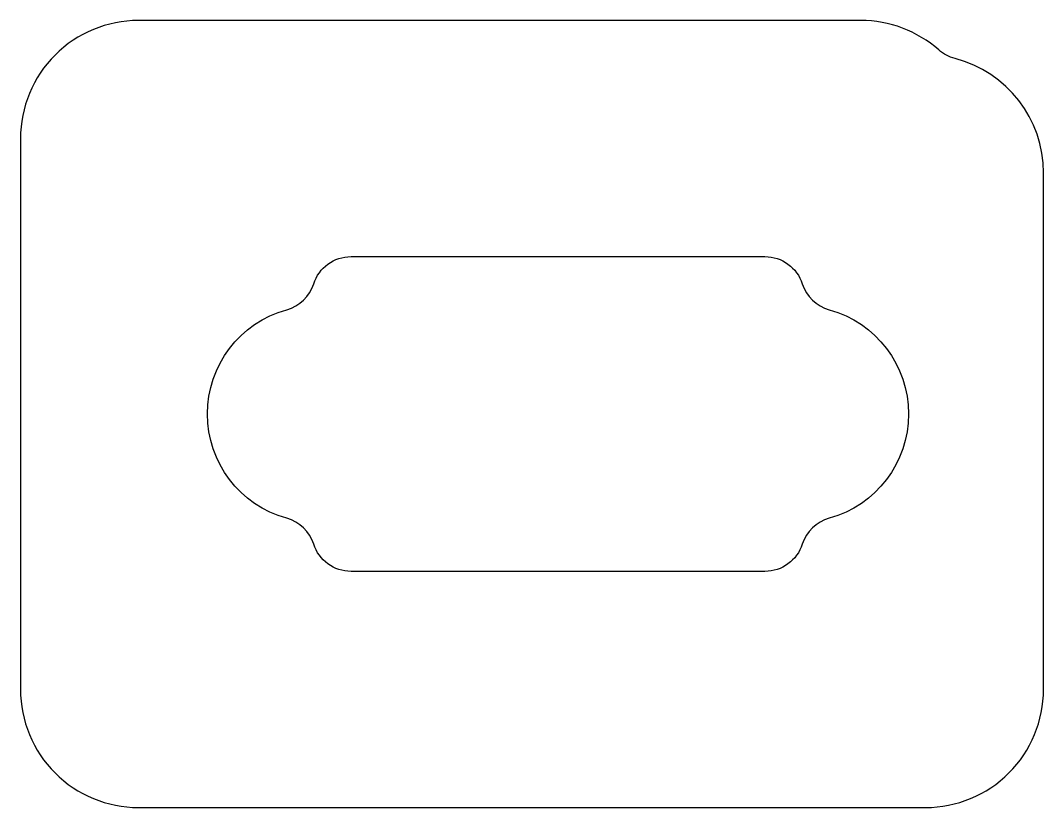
# Model space of a CAD drawing. Header units: millimetres. Extents: x 74 to 100, y -31.1 to -11.1.
import ezdxf

# ---------------------------------------------------------------- set-up
doc = ezdxf.new("R2010")
doc.units = ezdxf.units.MM
doc.layers.get('0').update_dxf_attribs({"linetype": 'CONTINUOUS'})

msp = doc.modelspace()

# ---------------------------------------------------------------- linework, layer by layer
for points in [[(100, -28.081), (100, -14.954, 0.341999), (97.75, -12.049, -0.118057), (97.339, -11.831, 0.182676), (95.354, -11.081), (77, -11.081, 0.414214), (74, -14.081), (74, -28.081, 0.414214), (77, -31.081), (97, -31.081, 0.414214)], [(93.869, -17.774, 0.252339), (94.554, -18.431, -0.760886), (94.554, -23.731, 0.252339), (93.869, -24.388, -0.325476), (92.917, -25.081), (82.403, -25.081, -0.325476), (81.452, -24.388, 0.252339), (80.767, -23.731, -0.760886), (80.767, -18.431, 0.252339), (81.452, -17.774, -0.325476), (82.403, -17.081), (92.917, -17.081, -0.325476)]]:
    msp.add_lwpolyline(points, format="xyb", close=True)

doc.saveas('drawing.dxf')
